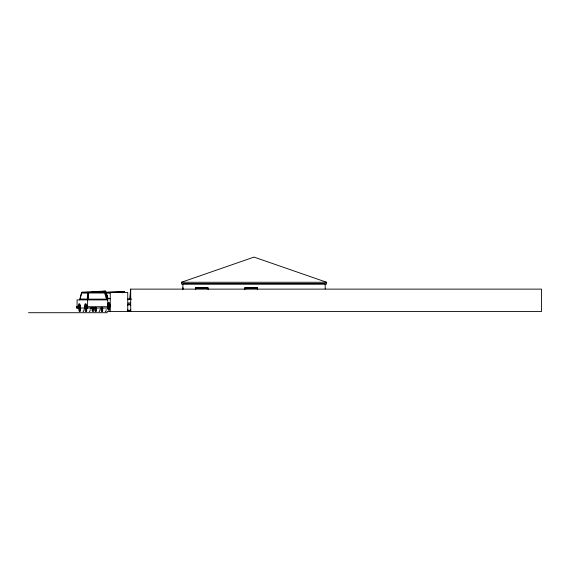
<?xml version="1.0" encoding="UTF-8"?>
<svg xmlns="http://www.w3.org/2000/svg" width="570" height="570" viewBox="0 0 570 570"><rect width="100%" height="100%" fill="white"/><g stroke="black" fill="none" stroke-linecap="round" stroke-linejoin="round"><path stroke-width="0.85" d="M87.752 292.246L87.573 306.717M129.632 299.478L130.701 289.125L541.5 289.125L541.5 311.541L107.082 311.541L107.082 312.716L28.5 312.716M130.138 299.62L130.701 296.229M79.636 299.891L81.653 292.246L105.215 292.246L107.723 299.891L107.723 306.717M208.086 287.871L195.403 287.871L208.086 287.871L208.086 289.624M257.569 287.871L244.879 287.871L257.569 287.871L257.569 289.624M181.46 282.264L254.035 257.099L326.61 282.264L326.61 284.038L181.46 284.038L181.46 282.264L326.61 282.264M108.086 298.808L110.708 298.616L108.15 298.616L105.614 291.092L82.094 292.382L85.586 292.382M91.685 292.125L93.423 291.997M99.522 291.541L105.614 291.092M88.079 292.681L98.731 291.89M90.053 308.057L93.808 307.95M93.672 308.484L94.884 308.441M106.113 292.267L124.673 291.719L105.749 292.389M105.536 293.251L109.96 293.094M121.46 292.688L124.11 292.595M127.694 299.15L131.228 299.022M127.709 299.271L131.243 299.15M182.885 288.52L183.262 288.52M196.044 288.52L207.437 288.52M245.528 288.52L256.92 288.52M99.85 291.933L105.664 291.933L107.63 297.775L106.027 297.775M107.723 299.891L77.085 299.891L77.085 306.717M78.689 308.028L76.629 308.028L76.629 306.717L77.42 306.717L77.42 308.028M85.45 308.028L80.413 308.028A4.396 1.14 -90 0 0 79.28 303.632A4.396 1.14 -90 0 0 78.14 308.028M182.885 287.871L183.262 288.085M105.236 293.101L107.181 299.036M106.177 292.246L106.953 296.493M99.508 291.092L99.665 292.759M325.185 288.983L325.185 283.774L182.885 283.774L182.885 289.624M244.879 287.871L244.879 289.624M195.403 287.871L195.403 289.624M130.701 289.125L130.701 311.541M127.744 311.541L127.744 292.453L110.245 292.453L110.245 311.541M107.873 306.717L107.873 308.028M87.723 306.717L87.723 308.028M87.117 306.717L87.231 308.028M86.932 308.028L86.932 306.717L108.179 306.717L108.179 308.028L86.69 308.028A4.396 1.14 -90 0 0 85.55 303.632A4.396 1.14 -90 0 0 84.417 308.028M76.822 306.717L76.822 308.028M128.093 303.155A4.396 4.332 90 0 1 130.338 303.076M130.915 309.709A2.779 2.736 90 0 1 127.58 309.831M127.431 305.427A2.779 2.736 90 0 1 130.765 305.306M130.715 310.728A3.47 3.42 90 0 1 127.31 310.394M127.879 304.409A3.47 3.42 90 0 1 130.494 304.316M99.928 309.567A3.47 0.898 90 0 1 98.988 311.683M96.565 310.807A2.779 0.72 -90 0 1 95.781 310.208A2.779 0.72 -90 0 1 95.625 307.18M96.465 307.786A3.47 0.898 -90 0 1 95.575 311.712A3.47 0.898 -90 0 1 94.684 307.786M106.205 309.567A3.47 0.898 -90 0 1 105.258 311.683M102.835 310.807A2.779 0.72 -90 0 1 102.051 310.208A2.779 0.72 -90 0 1 101.902 307.18M102.742 307.786A3.47 0.898 -90 0 1 101.852 311.712A3.47 0.898 -90 0 1 100.961 307.786M80.598 310.807A2.779 0.72 -90 0 1 79.608 308.242A2.779 0.72 -90 0 1 80.598 305.677M83.968 309.567A3.47 0.898 -90 0 1 83.02 311.683M86.875 310.807A2.779 0.72 -90 0 1 85.878 308.242A2.779 0.72 -90 0 1 86.875 305.677M90.238 309.567A3.47 0.898 -90 0 1 89.29 311.683M107.937 306.731A4.396 1.133 85.8 0 1 108.77 302.349A4.396 1.133 85.8 0 1 110.21 306.731M107.837 306.517A3.47 0.898 85.8 0 1 109.041 304.052A3.47 0.898 85.8 0 1 109.44 309.888A3.47 0.898 85.8 0 1 107.901 307.422M107.459 304.829A2.779 0.72 85.8 0 1 108.735 306.66A2.779 0.72 85.8 0 1 107.951 309.581M107.595 308.712A2.779 0.72 85.8 0 1 107.452 308.085M92.81 307.843A2.779 0.72 85.8 0 1 92.026 310.764M93.694 307.7A3.47 0.898 85.8 0 1 93.074 311.612A3.47 0.898 85.8 0 1 91.913 307.7M87.474 293.101L87.331 299.036L80.099 299.036L81.66 293.101L87.474 293.101M88.585 292.994L88.443 299.143L106.633 299.143L104.609 292.994L88.585 292.994M80.32 310.358A3.47 0.898 -90 0 0 79.729 304.8A3.47 0.898 -90 0 0 78.781 309.567A3.47 0.898 -90 0 0 80.32 310.358M86.597 310.358A3.47 0.898 -90 0 0 85.999 304.8A3.47 0.898 -90 0 0 85.051 309.567A3.47 0.898 -90 0 0 86.597 310.358"/></g></svg>
